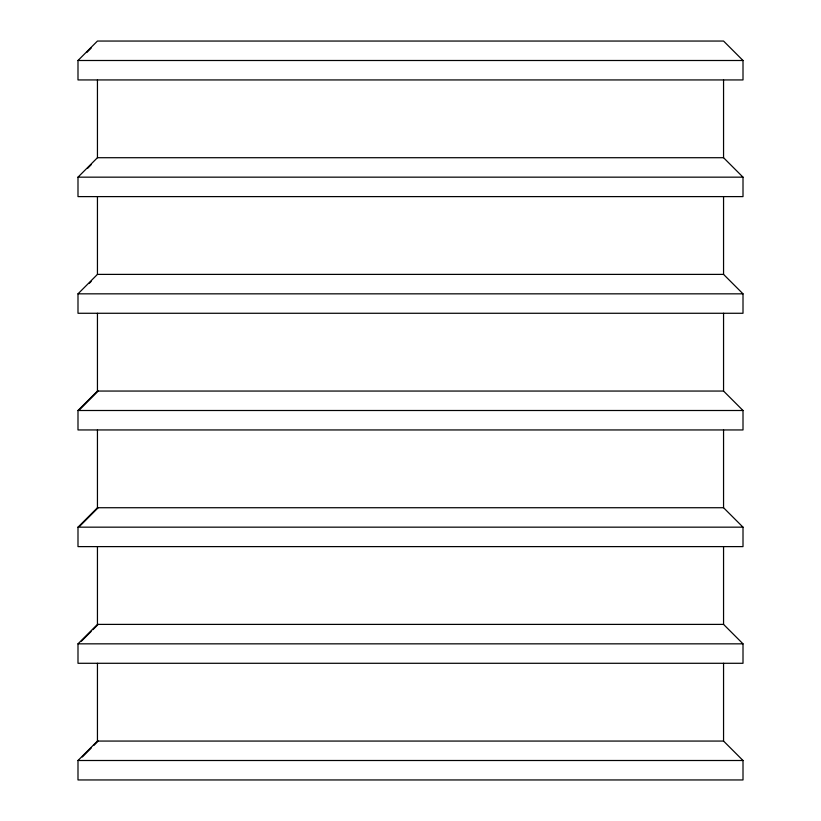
<?xml version="1.0" encoding="UTF-8"?>
<svg xmlns="http://www.w3.org/2000/svg" width="821" height="821" viewBox="0 0 821 821"><rect width="100%" height="100%" fill="white"/><g stroke="black" fill="none" stroke-linecap="round" stroke-linejoin="round"><path stroke-width="1.23" d="M86.739 52.544L91.152 48.121M87.621 168.326L91.152 164.785M89.386 283.224L91.152 281.459M78.806 410.5L98.202 391.053M79.688 526.282L98.202 507.727M81.453 641.18L91.152 631.462M92.917 629.697L98.202 624.391M82.336 756.972L91.152 748.136M93.789 745.478L98.202 741.065M77.995 60.497L97.442 41.05L723.558 41.05L743.005 60.497L743.005 79.935L77.995 79.935L77.995 60.497L743.005 60.497M77.995 177.162L97.442 157.714L723.558 157.714L743.005 177.162L743.005 196.609L77.995 196.609L77.995 177.162L743.005 177.162M77.995 293.836L97.442 274.388L723.558 274.388L743.005 293.836L743.005 313.273L77.995 313.273L77.995 293.836L743.005 293.836M77.995 410.5L97.442 391.053L723.558 391.053L743.005 410.5L743.005 429.947L77.995 429.947L77.995 410.5L743.005 410.5M77.995 527.164L97.442 507.727L723.558 507.727L743.005 527.164L743.005 546.612L77.995 546.612L77.995 527.164L743.005 527.164M77.995 643.838L97.442 624.391L723.558 624.391L743.005 643.838L743.005 663.286L77.995 663.286L77.995 643.838L743.005 643.838M77.995 760.503L97.442 741.065L723.558 741.065L743.005 760.503L743.005 779.95L77.995 779.95L77.995 760.503L743.005 760.503M723.558 79.935L723.558 157.714M723.558 196.609L723.558 274.388M723.558 313.273L723.558 391.053M723.558 429.947L723.558 507.727M723.558 546.612L723.558 624.391M723.558 663.286L723.558 741.065M97.442 79.935L97.442 157.714M97.442 196.609L97.442 274.388M97.442 313.273L97.442 391.053M97.442 429.947L97.442 507.727M97.442 546.612L97.442 624.391M97.442 663.286L97.442 741.065"/></g></svg>
